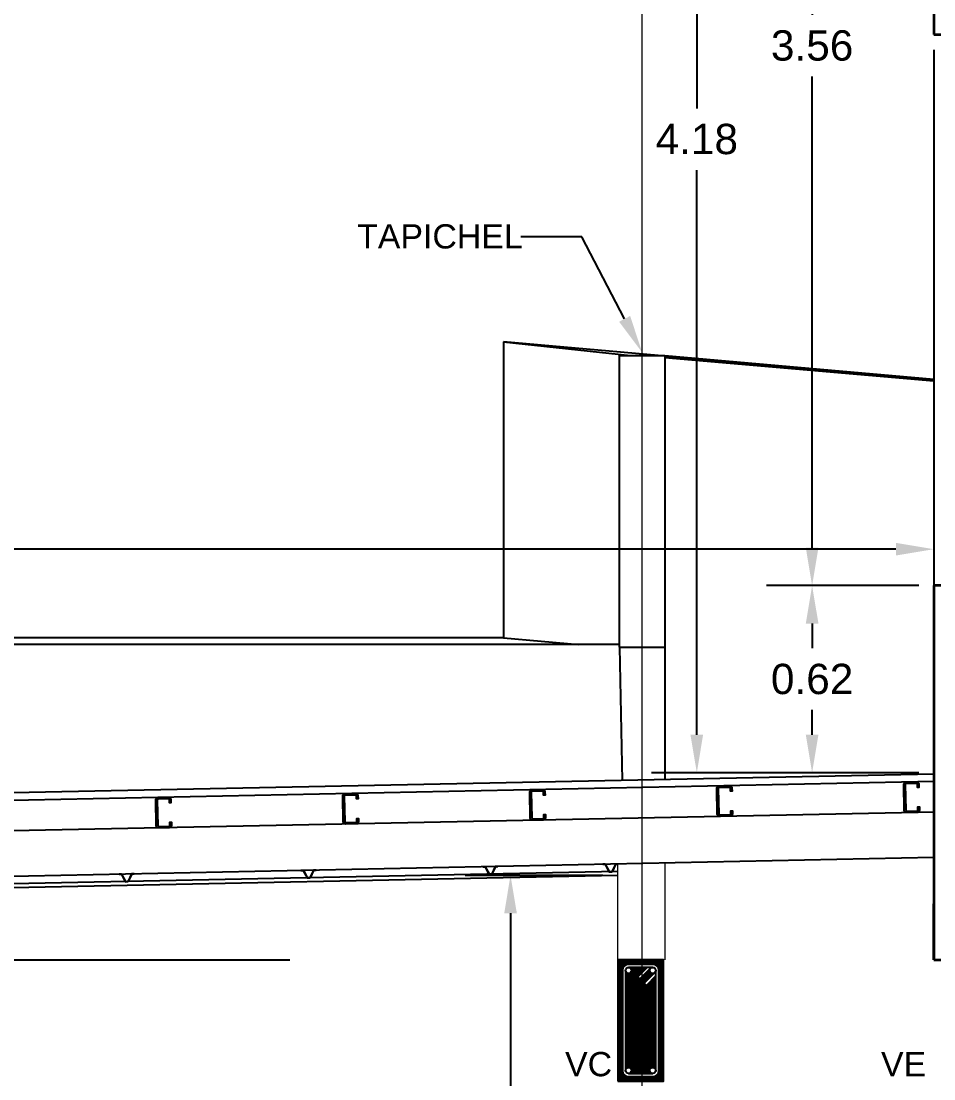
# Model space of a CAD drawing. Header units: inches. Extents: x -6 to 158, y 10 to 161.
# Drawn here: x 58.167 to 61.178, y 34.87 to 38.358 of the extents above; entities that cross this region are included whole.
import ezdxf
from ezdxf import colors
from ezdxf.entities.mleader import LeaderData, LeaderLine
from ezdxf.math import Vec2, Vec3

# ---------------------------------------------------------------- set-up
doc = ezdxf.new("R2010")
doc.units = ezdxf.units.IN
doc.header["$MEASUREMENT"] = 0
doc.linetypes.add('DASHED2', pattern=[9.525, 6.35, -3.175])
doc.linetypes.add('Grid Line', pattern=[22.225, 12.7, -3.175, 3.175, -3.175])
for name, color, linetype in [('1', 1, 'Continuous'), ('2', 2, 'Continuous'), ('3', 3, 'Continuous'), ('4', 4, 'Continuous'), ('4 Paredes', 5, 'Continuous'), ('5', 5, 'Continuous'), ('8', 4, 'Continuous'), ('Bloques', 9, 'Continuous'), ('Dim', 2, 'Continuous'), ('Emplantillado', 2, 'Continuous'), ('Paredes', 5, 'Continuous'), ('Proy', 1, 'DASHED2'), ('TEXTO', 2, 'Continuous'), ('Texturas', 1, 'Continuous')]:
    doc.layers.add(name, color=color, linetype=linetype)
doc.layers.add('A-WALL', color=5, linetype='Continuous', lineweight=9)
doc.layers.add('S-GRID', color=1, linetype='Continuous', lineweight=9)
doc.styles.add('style1', font='micross.ttf')
doc.dimstyles.new('1-50', dxfattribs={"dimscale": 0.05, "dimtxt": 2, "dimasz": 2.5, "dimexe": 3, "dimexo": 1, "dimgap": 1, "dimtad": 0, "dimtih": 1, "dimtoh": 1, "dimzin": 1, "dimdsep": 46, "dimtxsty": 'style1', "dimcen": 2.5, "dimclrd": 124, "dimclre": 124, "dimclrt": 1, "dimadec": 0, "dimazin": 0, "dimtfac": 1, "dimtmove": 2, "dimatfit": 3, "dimfxl": 1, "dimtolj": 1, "dimtzin": 0, "dimlwd": -1, "dimlwe": -1, "dimarcsym": 0})
pattern_1 = [(135, (0, 0), (-0.00224506403027, -0.00224506403027), [])]

# ---------------------------------------------------------------- blocks, each defined once
blk = doc.blocks.new('vcc')
at = {"layer": 'Texturas'}
h = blk.add_hatch(dxfattribs=at)
h.set_pattern_fill('ANSI31', color=253, scale=0.001, angle=90)
h.set_pattern_definition(pattern_1)
h.paths.add_polyline_path([(26746.7064, 3376.2823), (26746.8564, 3376.2823), (26746.8564, 3376.6823), (26746.7064, 3376.6823)])
h.paths.add_polyline_path([(26746.7414, 3376.6673), (26746.8214, 3376.6673, -0.414214), (26746.8414, 3376.6473), (26746.8414, 3376.3173, -0.414214), (26746.8214, 3376.2973), (26746.7414, 3376.2973, -0.414214), (26746.7214, 3376.3173), (26746.7214, 3376.6473, -0.414214)], flags=16)
h.paths.add_polyline_path([(26746.7414, 3376.6573), (26746.8214, 3376.6573, -0.414214), (26746.8314, 3376.6473), (26746.8314, 3376.3173, -0.414214), (26746.8214, 3376.3073), (26746.7414, 3376.3073, -0.414214), (26746.7314, 3376.3173), (26746.7314, 3376.6473, -0.414214)], flags=0)
h = blk.add_hatch(dxfattribs=at)
h.set_pattern_fill('ANSI31', color=253, scale=0.001, angle=90, style=0)
h.set_pattern_definition(pattern_1)
h.paths.add_polyline_path([(26746.7314, 3376.3173, -1), (26746.7514, 3376.3173, -0.414214), (26746.7414, 3376.3073), (26746.8214, 3376.3073, -0.414214), (26746.8114, 3376.3173, -1), (26746.8314, 3376.3173), (26746.8314, 3376.6291), (26746.8002, 3376.5978), (26746.7932, 3376.6049), (26746.8285, 3376.6403, -0.668179), (26746.8114, 3376.6473, -0.198912), (26746.8144, 3376.6544), (26746.779, 3376.6191), (26746.7719, 3376.6261), (26746.8032, 3376.6573), (26746.7414, 3376.6573, -0.414214), (26746.7514, 3376.6473, -1), (26746.7314, 3376.6473)])
at = {"layer": '3'}
for p, q in [((26746.8032, 3376.6573), (26746.7719, 3376.6261)), ((26746.8144, 3376.6544), (26746.779, 3376.6191)), ((26746.8285, 3376.6403), (26746.7932, 3376.6049)), ((26746.779, 3376.6191), (26746.7719, 3376.6261)), ((26746.7932, 3376.6049), (26746.8002, 3376.5978)), ((26746.8314, 3376.6291), (26746.8002, 3376.5978))]:
    blk.add_line(p, q, dxfattribs=at)
blk.add_lwpolyline([(26746.8414, 3376.3173), (26746.8414, 3376.6473, 0.414214), (26746.8214, 3376.6673), (26746.7414, 3376.6673, 0.414214), (26746.7214, 3376.6473), (26746.7214, 3376.3173, 0.414214), (26746.7414, 3376.2973), (26746.8214, 3376.2973)], format="xyb", dxfattribs=at)
for points in [[(26746.7314, 3376.6473), (26746.7314, 3376.3173)], [(26746.8214, 3376.6573), (26746.7414, 3376.6573)], [(26746.8314, 3376.3173), (26746.8314, 3376.6473)], [(26746.7414, 3376.3073), (26746.8214, 3376.3073)]]:
    blk.add_lwpolyline(points, dxfattribs=at)
blk.add_arc((26746.8214, 3376.3173), 0.02, 270, 0, dxfattribs=at)
at = {"layer": '4'}
for centre in [(26746.7414, 3376.6473), (26746.8214, 3376.6473), (26746.7414, 3376.3173), (26746.8214, 3376.3173)]:
    blk.add_circle(centre, 0.01, dxfattribs=at)
at = {"layer": '5'}
blk.add_lwpolyline([(26746.7064, 3376.2823), (26746.8564, 3376.2823), (26746.8564, 3376.6823), (26746.7064, 3376.6823)], close=True, dxfattribs=at)
blk = doc.blocks.new('A$C3A4E2C9F')
at = {"color": 2}
for p, q in [((-0.0481, 0.0009), (-0.0481, -0.0001)), ((-0.0397, 0.0009), (-0.0481, 0.0009)), ((-0.0397, 0.0009), (-0.0275, -0.0231)), ((-0.0066, 0.0009), (-0.0187, -0.0231)), ((0.0019, 0.0009), (-0.0066, 0.0009)), ((0.0019, -0.0001), (0.0019, 0.0009)), ((-0.0403, -0.0001), (-0.0481, -0.0001)), ((-0.0403, -0.0001), (-0.0281, -0.0241)), ((-0.0281, -0.0241), (-0.0231, -0.0241)), ((-0.0281, -0.0241), (-0.0181, -0.0241)), ((-0.0275, -0.0231), (-0.0187, -0.0231)), ((-0.006, -0.0001), (-0.0181, -0.0241)), ((0.0019, -0.0001), (-0.006, -0.0001))]:
    blk.add_line(p, q, dxfattribs=at)
blk = doc.blocks.new('*D617')
at = {"layer": 'Defpoints', "color": 0, "transparency": 16777216}
for p in [(60.7766, 36.4964), (61.1782, 36.4964), (61.1782, 35.8795)]:
    blk.add_point(p, dxfattribs=at)
at = {"layer": 'Dim', "color": 124, "transparency": 16777216}
for p, q in [((61.1282, 36.4964), (60.6266, 36.4964)), ((60.7766, 36.3714), (60.7766, 36.2897)), ((60.7766, 36.0045), (60.7766, 36.0862)), ((61.1282, 35.8795), (60.6266, 35.8795))]:
    blk.add_line(p, q, dxfattribs=at)
for points in [[(60.7558, 36.3714), (60.7975, 36.3714), (60.7766, 36.4964)], [(60.7558, 36.0045), (60.7975, 36.0045), (60.7766, 35.8795)]]:
    blk.add_solid(points, dxfattribs=at)
at = {"layer": 'Dim', "color": 1, "transparency": 16777216, "insert": (60.7766, 36.1879), "char_height": 0.1, "attachment_point": 5, "style": 'style1'}
blk.add_mtext('\\A1;0.62', dxfattribs=at)
blk = doc.blocks.new('*D618')
at = {"layer": 'Defpoints', "color": 0, "transparency": 16777216}
for p in [(60.7766, 40.0573), (61.1782, 40.0573), (61.1782, 36.4964)]:
    blk.add_point(p, dxfattribs=at)
at = {"layer": 'Dim', "color": 124, "transparency": 16777216}
for p, q in [((61.1282, 40.0573), (60.6266, 40.0573)), ((60.7766, 39.9323), (60.7766, 38.3785)), ((60.7766, 36.6214), (60.7766, 38.1751)), ((61.1282, 36.4964), (60.6266, 36.4964))]:
    blk.add_line(p, q, dxfattribs=at)
for points in [[(60.7558, 39.9323), (60.7975, 39.9323), (60.7766, 40.0573)], [(60.7558, 36.6214), (60.7975, 36.6214), (60.7766, 36.4964)]]:
    blk.add_solid(points, dxfattribs=at)
at = {"layer": 'Dim', "color": 1, "transparency": 16777216, "insert": (60.7766, 38.2768), "char_height": 0.1, "attachment_point": 5, "style": 'style1'}
blk.add_mtext('\\A1;3.56', dxfattribs=at)
blk = doc.blocks.new('*D625')
at = {"layer": 'Defpoints', "color": 0, "transparency": 16777216}
for p in [(61.1782, 36.6408), (61.1782, 36.6164), (54.2909, 36.3025)]:
    blk.add_point(p, dxfattribs=at)
at = {"layer": 'Dim', "color": 124, "transparency": 16777216}
for p, q in [((54.2909, 36.3525), (54.2909, 36.7664)), ((54.4159, 36.6164), (57.5549, 36.6164)), ((61.0532, 36.6164), (57.9143, 36.6164)), ((61.1782, 36.5908), (61.1782, 36.4664))]:
    blk.add_line(p, q, dxfattribs=at)
for points in [[(54.4159, 36.6372), (54.4159, 36.5956), (54.2909, 36.6164)], [(61.0532, 36.6372), (61.0532, 36.5956), (61.1782, 36.6164)]]:
    blk.add_solid(points, dxfattribs=at)
at = {"layer": 'Dim', "color": 1, "transparency": 16777216, "insert": (57.7346, 36.6164), "char_height": 0.1, "attachment_point": 5, "style": 'style1'}
blk.add_mtext('\\A1;6.89', dxfattribs=at)
blk = doc.blocks.new('*D471')
at = {"layer": 'Defpoints', "color": 0, "transparency": 16777216}
for p in [(60.7766, 40.0573), (60.3962, 35.8795), (60.7766, 35.8795)]:
    blk.add_point(p, dxfattribs=at)
at = {"layer": 'Dim', "color": 124, "transparency": 16777216}
for p, q in [((60.7266, 40.0573), (60.2462, 40.0573)), ((60.3962, 39.9323), (60.3962, 38.0701)), ((60.3962, 36.0045), (60.3962, 37.8667)), ((60.7266, 35.8795), (60.2462, 35.8795))]:
    blk.add_line(p, q, dxfattribs=at)
for points in [[(60.3753, 39.9323), (60.417, 39.9323), (60.3962, 40.0573)], [(60.3753, 36.0045), (60.417, 36.0045), (60.3962, 35.8795)]]:
    blk.add_solid(points, dxfattribs=at)
at = {"layer": 'Dim', "color": 1, "transparency": 16777216, "insert": (60.3962, 37.9684), "char_height": 0.1, "attachment_point": 5, "style": 'style1'}
blk.add_mtext('\\A1;4.18', dxfattribs=at)
blk = doc.blocks.new('*D633')
at = {"layer": 'Defpoints', "color": 0, "transparency": 16777216}
for p in [(60.1359, 35.5409), (59.7816, 32.2625), (60.1309, 32.2625)]:
    blk.add_point(p, dxfattribs=at)
at = {"layer": 'Dim', "color": 124, "transparency": 16777216}
for p, q in [((60.0859, 35.5409), (59.6316, 35.5409)), ((59.7816, 35.4159), (59.7816, 34.7034)), ((59.7816, 32.3875), (59.7816, 34.5)), ((60.0809, 32.2625), (59.6316, 32.2625))]:
    blk.add_line(p, q, dxfattribs=at)
for points in [[(59.7608, 35.4159), (59.8025, 35.4159), (59.7816, 35.5409)], [(59.7608, 32.3875), (59.8025, 32.3875), (59.7816, 32.2625)]]:
    blk.add_solid(points, dxfattribs=at)
at = {"layer": 'Dim', "color": 1, "transparency": 16777216, "insert": (59.7816, 34.6017), "char_height": 0.1, "attachment_point": 5, "style": 'style1'}
blk.add_mtext('\\A1;3.28', dxfattribs=at)

msp = doc.modelspace()

# ---------------------------------------------------------------- linework, layer by layer
at = {"layer": '1'}
for p, q in [((59.7582, 37.3), (60.1778, 37.2554)), ((60.2687, 37.2554), (59.7582, 37.3)), ((59.7582, 37.3), (59.7582, 36.3244)), ((61.1782, 37.176), (60.2909, 37.2535)), ((59.7582, 36.3244), (54.1441, 36.3244)), ((59.7582, 36.3244), (60.0072, 36.3025))]:
    msp.add_line(p, q, dxfattribs=at)
at = {"layer": '2', "lineweight": 35}
for p, q in [((61.1782, 38.3135), (61.3282, 38.3135)), ((61.3282, 36.4964), (61.1782, 36.4964))]:
    msp.add_line(p, q, dxfattribs=at)
at = {"layer": '2'}
for p, q in [((61.1782, 38.2635), (61.1782, 36.5464)), ((60.1409, 36.2939), (60.1409, 37.2554)), ((60.1409, 37.2554), (60.2909, 37.2554)), ((60.2909, 37.2554), (60.2909, 35.8566)), ((60.2909, 37.2494), (61.1782, 37.1719)), ((61.1782, 37.1701), (60.2909, 37.2476)), ((60.1409, 36.3025), (54.2909, 36.3025)), ((60.1409, 36.2939), (60.2909, 36.2939)), ((60.1409, 36.2939), (60.15, 35.8537))]:
    msp.add_line(p, q, dxfattribs=at)
at = {"layer": '4 Paredes', "lineweight": 40}
msp.add_line((61.1782, 35.2625), (61.1782, 35.4475), dxfattribs=at)
at = {"layer": '5'}
for p, q in [((61.1782, 35.8748), (54.416, 35.7363)), ((61.1787, 35.8499), (54.4165, 35.7114)), ((61.1808, 35.7498), (54.5159, 35.6133)), ((61.1782, 35.5997), (54.2909, 35.4586))]:
    msp.add_line(p, q, dxfattribs=at)
at = {"layer": 'A-WALL', "lineweight": 35}
for p, q in [((61.1782, 39.8515), (61.1782, 38.3135)), ((61.1782, 36.4964), (61.1782, 35.2625)), ((61.1782, 35.2625), (61.3282, 35.2625))]:
    msp.add_line(p, q, dxfattribs=at)
at = {"layer": 'A-WALL'}
for p, q in [((60.1359, 35.2625), (60.1359, 35.5784)), ((60.2909, 35.5816), (60.2909, 35.2625)), ((60.2859, 35.2625), (60.1359, 35.2625))]:
    msp.add_line(p, q, dxfattribs=at)
at = {"layer": 'Bloques'}
msp.add_line((61.1782, 35.2625), (61.3282, 35.2625), dxfattribs=at)
at = {"layer": 'Paredes', "color": 2}
for points in [[(59.8549, 35.7277), (59.889, 35.7284, 0.414214), (59.8919, 35.7314), (59.8917, 35.7414), (59.8967, 35.7416), (59.8969, 35.7315, -0.414214), (59.8891, 35.7234), (59.855, 35.7227, -0.414214), (59.8469, 35.7305), (59.8451, 35.8146, -0.414214), (59.853, 35.8228), (59.887, 35.8235, -0.414214), (59.8952, 35.8156), (59.8954, 35.8056), (59.8904, 35.8055), (59.8902, 35.8155, 0.414214), (59.8871, 35.8185), (59.8531, 35.8178, 0.414214), (59.8501, 35.8147), (59.8519, 35.7306, 0.414214)], [(60.4718, 35.7403), (60.5059, 35.741, 0.414214), (60.5088, 35.7441), (60.5086, 35.7541), (60.5136, 35.7542), (60.5138, 35.7442, -0.414214), (60.506, 35.736), (60.4719, 35.7353, -0.414214), (60.4638, 35.7432), (60.4621, 35.8272, -0.414214), (60.4699, 35.8354), (60.5039, 35.8361, -0.414214), (60.5121, 35.8283), (60.5123, 35.8183), (60.5073, 35.8182), (60.5071, 35.8282, 0.414214), (60.504, 35.8311), (60.47, 35.8304, 0.414214), (60.4671, 35.8273), (60.4688, 35.7433, 0.414214)], [(61.0888, 35.753), (61.1228, 35.7537, 0.414214), (61.1257, 35.7567), (61.1255, 35.7667), (61.1305, 35.7668), (61.1307, 35.7568, -0.414214), (61.1229, 35.7486), (61.0889, 35.7479, -0.414214), (61.0807, 35.7558), (61.079, 35.8399, -0.414214), (61.0868, 35.8481), (61.1209, 35.8487, -0.414214), (61.129, 35.8409), (61.1292, 35.8309), (61.1242, 35.8308), (61.124, 35.8408, 0.414214), (61.121, 35.8437), (61.0869, 35.843, 0.414214), (61.084, 35.84), (61.0857, 35.7559, 0.414214)], [(58.6211, 35.7024), (58.6551, 35.7031, 0.414214), (58.6581, 35.7062), (58.6579, 35.7162), (58.6629, 35.7163), (58.6631, 35.7063, -0.414214), (58.6552, 35.6981), (58.6212, 35.6974, -0.414214), (58.613, 35.7052), (58.6113, 35.7893, -0.414214), (58.6191, 35.7975), (58.6532, 35.7982, -0.414214), (58.6613, 35.7903), (58.6615, 35.7803), (58.6565, 35.7802), (58.6563, 35.7902, 0.414214), (58.6533, 35.7932), (58.6192, 35.7925, 0.414214), (58.6163, 35.7894), (58.618, 35.7053, 0.414214)], [(59.238, 35.715), (59.272, 35.7157, 0.414214), (59.275, 35.7188), (59.2748, 35.7288), (59.2798, 35.7289), (59.28, 35.7189, -0.414214), (59.2721, 35.7107), (59.2381, 35.71, -0.414214), (59.2299, 35.7179), (59.2282, 35.802, -0.414214), (59.2361, 35.8101), (59.2701, 35.8108, -0.414214), (59.2783, 35.803), (59.2785, 35.793), (59.2735, 35.7929), (59.2733, 35.8029, 0.414214), (59.2702, 35.8058), (59.2362, 35.8051, 0.414214), (59.2332, 35.8021), (59.2349, 35.718, 0.414214)]]:
    msp.add_lwpolyline(points, format="xyb", close=True, dxfattribs=at)
at = {"layer": 'Proy', "color": 253, "ltscale": 0.75}
msp.add_line((54.2909, 35.2625), (88.5861, 35.2625), dxfattribs=at)
at = {"layer": 'S-GRID', "color": 253, "linetype": 'Grid Line'}
msp.add_line((60.2159, 32.0625), (60.2159, 42.468), dxfattribs=at)
at = {"layer": 'Texturas'}
for p, q in [((60.1359, 35.5534), (54.2909, 35.4336)), ((60.1359, 35.5409), (54.2909, 35.4211))]:
    msp.add_line(p, q, dxfattribs=at)

# ---------------------------------------------------------------- block references
at = {"layer": '8'}
msp.add_blockref('vcc', (-26686.5705, -3341.4198), dxfattribs=at)
at = {"layer": 'Emplantillado', "rotation": 1.173674604275765}
for p in [(60.1341, 35.5774), (58.5382, 35.5447), (59.1381, 35.557), (59.7379, 35.5693)]:
    msp.add_blockref('A$C3A4E2C9F', p, dxfattribs=at)

# ---------------------------------------------------------------- texts
at = {"layer": 'TEXTO', "char_height": 0.08, "attachment_point": 1, "style": 'style1'}
for s, insert in [('VC', (59.9616, 34.9585)), ('VE', (61.0039, 34.9585))]:
    msp.add_mtext(s, dxfattribs=dict(at, insert=insert))

# ---------------------------------------------------------------- dimensions: what is measured, and where the dimension line sits
at = {"layer": 'Dim'}
for base, p1, p2, picture, middle in [((60.3962, 35.8795), (60.7766, 40.0573), (60.7766, 35.8795), '*D471', (60.3962, 37.9684)), ((60.7766, 40.0573), (61.1782, 36.4964), (61.1782, 40.0573), '*D618', (60.7766, 38.2768)), ((60.7766, 36.4964), (61.1782, 35.8795), (61.1782, 36.4964), '*D617', (60.7766, 36.1879))]:
    dim = msp.add_linear_dim(base=base, p1=p1, p2=p2, angle=90, dimstyle='1-50', override={"dimfxl": 1.25}, dxfattribs=at)
    dim.commit()
    dim.dimension.update_dxf_attribs({"geometry": picture, "text_midpoint": middle})
dim = msp.add_linear_dim(base=(61.1782, 36.6164), p1=(54.2909, 36.3025), p2=(61.1782, 36.6408), dimstyle='1-50', override={"dimfxl": 1.25}, dxfattribs=at)
dim.commit()
dim.dimension.update_dxf_attribs({"geometry": '*D625', "text_midpoint": (57.7346, 36.6164)})
dim = msp.add_linear_dim(base=(59.7816, 32.2625), p1=(60.1359, 35.5409), p2=(60.1309, 32.2625), angle=90, dimstyle='1-50', override={"dimfxl": 1.25}, dxfattribs=at)
dim.commit()
dim.dimension.update_dxf_attribs({"geometry": '*D633', "text_midpoint": (59.7816, 34.6017), "dimtype": 160})

# ---------------------------------------------------------------- leaders
at = {"layer": 'TEXTO'}
ml = msp.add_multileader_mtext('Standard', dxfattribs=at)
ml.set_content('{\\C3;TAPICHEL}', color=256, style='style1')
ml.set_leader_properties(color=1, linetype='ByLayer', lineweight=-1)
ml.build(insert=Vec2(0, 0))
ml.multileader.update_dxf_attribs({"text_right_attachment_type": 2, "dogleg_length": 5, "arrow_head_size": 0.125, "scale": 0.05})
ctx = ml.context
ctx.base_point, ctx.scale, ctx.char_height, ctx.arrow_head_size, ctx.landing_gap_size, ctx.plane_origin = Vec3(59.2756, 37.6473), 0.05, 0.08, 0.125, 0, Vec3(60.7511, 37.9851)
ctx.right_attachment = 2
notes = []
notes.append((ctx, [(0, (1, 1, 0), (60.0169, 37.6466), (-1, 0), 0.201, [(0, [(60.2159, 37.2652)], 0, [])])]))
ctx.mtext.insert, ctx.mtext.width, ctx.mtext.flow_direction = Vec3(59.2756, 37.688), 0.91963, 5
for ctx, leaders in notes:
    for number, flags, end, landing, length, lines in leaders:
        leader = LeaderData()
        leader.index, (leader.has_last_leader_line, leader.has_dogleg_vector, leader.attachment_direction) = number, flags
        leader.last_leader_point, leader.dogleg_vector, leader.dogleg_length = Vec3(end), Vec3(landing), length
        for number, points, colour, breaks in lines:
            line = LeaderLine()
            line.index, line.vertices, line.color, line.breaks = number, Vec3.list(points), colors.encode_raw_color(colour), breaks
            leader.lines.append(line)
        ctx.leaders.append(leader)

doc.saveas('drawing.dxf')
